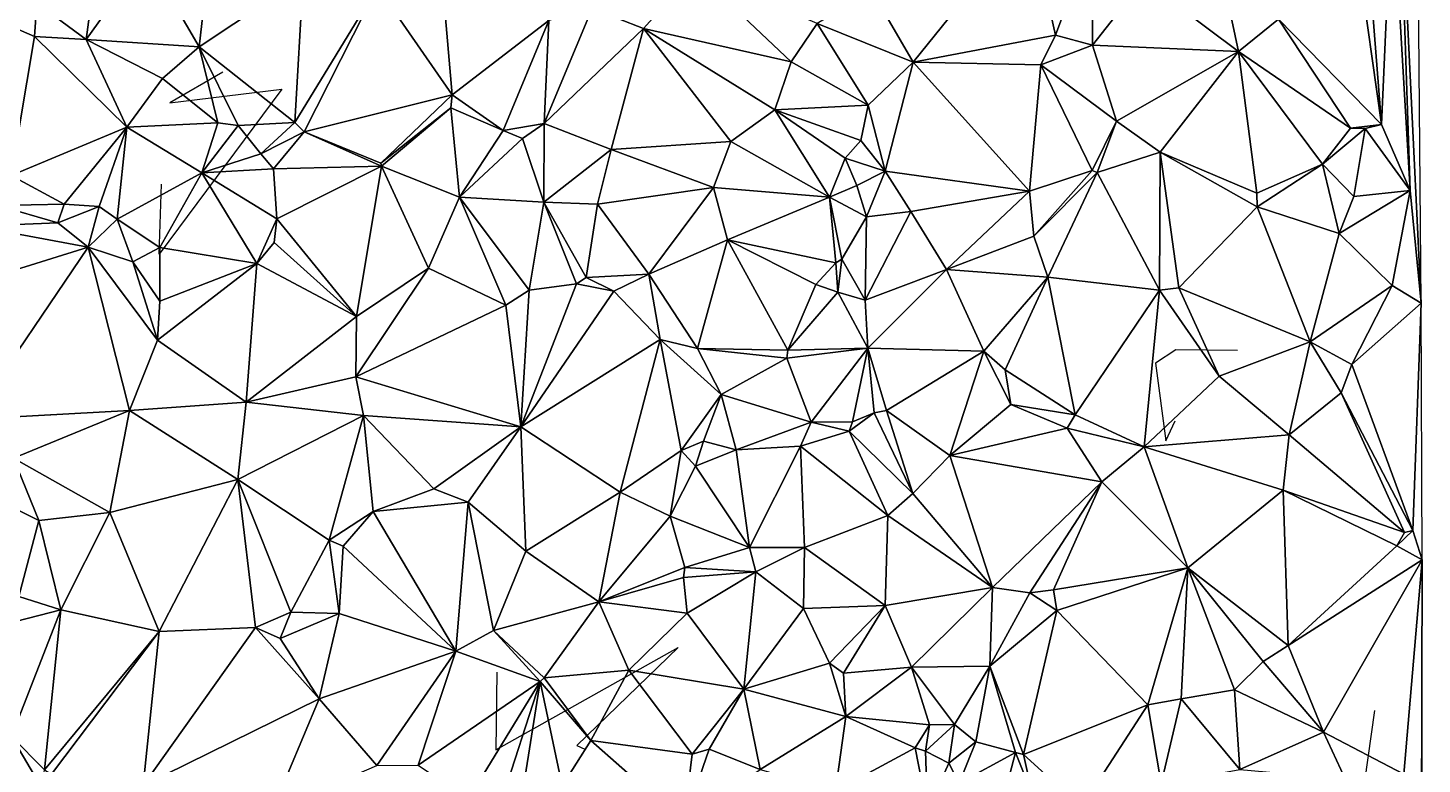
# Model space of a CAD drawing. Header units: metres. Extents: x -15 to 15, y -15.8 to 15.
# Drawn here: x 1.74 to 14.98, y -2.83 to 4.16 of the extents above; entities that cross this region are included whole.
import ezdxf

# ---------------------------------------------------------------- set-up
doc = ezdxf.new("R2010")
doc.units = ezdxf.units.M
doc.layers.add('CRACKS', color=1, linetype='Continuous')
doc.layers.add('STREET_MESH', color=7, linetype='Continuous')

msp = doc.modelspace()

# ---------------------------------------------------------------- linework, layer by layer
at = {"layer": 'CRACKS'}
for points in [[(3.591, 3.743, 0.1), (3.088, 3.452, 0.1), (4.15, 3.583, 0.1), (2.987, 2.015, 0.1), (3.009, 2.678, 0.1)], [(13.227, 1.098, 0.1), (12.642, 1.105, 0.1), (12.447, 0.978, 0.1), (12.545, 0.243, 0.1), (12.634, 0.432, 0.1)], [(6.193, -1.955, 0.1), (6.182, -2.695, 0.1), (7.916, -1.72, 0.1), (6.952, -2.653, 0.1), (7.029, -2.688, 0.1)], [(14.556, -3.172, 0.1), (14.256, -3.35, 0.1), (14.79, -3.228, 0.1), (14.34, -3.667, 0.1), (14.53, -2.321, 0.1)]]:
    msp.add_polyline3d(points, dxfattribs=at)
at = {"layer": 'STREET_MESH'}
for points in [[(14.972, 1.549), (14.897, 10.09), (14.751, 6.137)], [(14.697, 5.522), (14.868, 2.618), (14.751, 6.137)], [(14.868, 2.618), (14.972, 1.549), (14.751, 6.137)], [(14.457, 4.987), (14.595, 3.247), (14.697, 5.522)], [(14.697, 5.522), (14.595, 3.247), (14.868, 2.618)], [(9.755, 4.517), (10.146, 3.838), (11.247, 5.205)], [(10.146, 3.838), (11.499, 4.093), (11.247, 5.205)], [(11.499, 4.093), (11.854, 5.051), (11.247, 5.205)], [(11.499, 4.093), (11.85, 4.001), (11.854, 5.051)], [(11.85, 4.001), (12.333, 4.617), (11.854, 5.051)], [(12.333, 4.617), (13.235, 3.939), (13.006, 5.028)], [(13.006, 5.028), (13.235, 3.939), (13.616, 4.245)], [(14.595, 3.247), (14.457, 4.987), (14.375, 4.794)], [(2.396, 4.831), (1.824, 4.397), (2.293, 4.052)], [(2.861, 4.847), (2.396, 4.831), (2.293, 4.052)], [(3.367, 3.984), (2.861, 4.847), (2.293, 4.052)], [(2.861, 4.847), (3.367, 3.984), (3.427, 4.514)], [(5.768, 3.527), (5.661, 4.775), (5.06, 4.552)], [(5.661, 4.775), (5.768, 3.527), (6.686, 4.235)], [(13.616, 4.245), (14.595, 3.247), (14.375, 4.794)], [(3.367, 3.984), (4.354, 4.643), (3.427, 4.514)], [(4.275, 3.264), (4.354, 4.643), (3.367, 3.984)], [(4.354, 4.643), (4.275, 3.264), (5.06, 4.552)], [(7.585, 4.159), (8.077, 4.706), (7.098, 4.349)], [(7.585, 4.159), (8.988, 3.842), (8.077, 4.706)], [(8.988, 3.842), (9.235, 4.206), (8.077, 4.706)], [(4.275, 3.264), (4.364, 3.175), (5.06, 4.552)], [(4.364, 3.175), (5.768, 3.527), (5.06, 4.552)], [(10.146, 3.838), (9.755, 4.517), (9.235, 4.206)], [(12.333, 4.617), (11.85, 4.001), (13.235, 3.939)], [(1.824, 4.397), (1.481, 4.221), (1.801, 4.081)], [(2.293, 4.052), (1.824, 4.397), (1.801, 4.081)], [(6.643, 3.254), (7.098, 4.349), (6.686, 4.235)], [(6.643, 3.254), (7.585, 4.159), (7.098, 4.349)], [(13.235, 3.939), (14.3, 3.212), (13.616, 4.245)], [(13.616, 4.245), (14.3, 3.212), (14.595, 3.247)], [(1.481, 4.221), (1.58, 2.761), (1.801, 4.081)], [(5.768, 3.527), (6.252, 3.19), (6.686, 4.235)], [(6.252, 3.19), (6.643, 3.254), (6.686, 4.235)], [(7.585, 4.159), (6.643, 3.254), (7.28, 3.008)], [(7.585, 4.159), (7.28, 3.008), (8.414, 3.083)], [(8.832, 3.386), (7.585, 4.159), (8.414, 3.083)], [(8.832, 3.386), (8.988, 3.842), (7.585, 4.159)], [(8.988, 3.842), (9.719, 3.43), (9.235, 4.206)], [(9.719, 3.43), (10.146, 3.838), (9.235, 4.206)], [(1.58, 2.761), (2.678, 3.222), (1.801, 4.081)], [(2.678, 3.222), (2.293, 4.052), (1.801, 4.081)], [(2.293, 4.052), (2.678, 3.222), (3.017, 3.684)], [(3.367, 3.984), (2.293, 4.052), (3.017, 3.684)], [(3.367, 3.984), (3.017, 3.684), (3.544, 3.261)], [(3.737, 3.235), (3.367, 3.984), (3.544, 3.261)], [(3.737, 3.235), (4.275, 3.264), (3.367, 3.984)], [(11.499, 4.093), (10.146, 3.838), (11.358, 3.814)], [(11.85, 4.001), (11.499, 4.093), (11.358, 3.814)], [(12.078, 3.277), (11.85, 4.001), (11.358, 3.814)], [(11.85, 4.001), (12.078, 3.277), (13.235, 3.939)], [(9.719, 3.43), (8.988, 3.842), (8.832, 3.386)], [(12.078, 3.277), (12.494, 2.984), (13.235, 3.939)], [(12.494, 2.984), (13.411, 2.593), (13.235, 3.939)], [(14.3, 3.212), (13.235, 3.939), (14.034, 2.869)], [(13.235, 3.939), (13.411, 2.593), (14.034, 2.869)], [(9.719, 3.43), (9.881, 2.803), (10.146, 3.838)], [(9.881, 2.803), (11.251, 2.614), (10.146, 3.838)], [(10.146, 3.838), (11.251, 2.614), (11.358, 3.814)], [(11.251, 2.614), (11.846, 2.808), (11.358, 3.814)], [(11.846, 2.808), (12.078, 3.277), (11.358, 3.814)], [(3.017, 3.684), (2.678, 3.222), (3.544, 3.261)], [(5.091, 2.879), (5.768, 3.527), (4.364, 3.175)], [(5.091, 2.879), (5.757, 3.405), (5.768, 3.527)], [(5.757, 3.405), (6.252, 3.19), (5.768, 3.527)], [(5.098, 2.851), (5.757, 3.405), (5.091, 2.879)], [(5.757, 3.405), (5.098, 2.851), (5.837, 2.557)], [(6.252, 3.19), (5.757, 3.405), (5.837, 2.557)], [(9.352, 2.556), (8.832, 3.386), (8.414, 3.083)], [(9.65, 3.093), (9.719, 3.43), (8.832, 3.386)], [(9.502, 2.926), (8.832, 3.386), (9.352, 2.556)], [(9.502, 2.926), (9.65, 3.093), (8.832, 3.386)], [(9.65, 3.093), (9.881, 2.803), (9.719, 3.43)], [(1.58, 2.761), (2.083, 2.49), (2.678, 3.222)], [(2.083, 2.49), (2.416, 2.468), (2.678, 3.222)], [(2.416, 2.468), (2.588, 2.346), (2.678, 3.222)], [(2.588, 2.346), (3.39, 2.788), (2.678, 3.222)], [(2.678, 3.222), (3.39, 2.788), (3.544, 3.261)], [(3.39, 2.788), (3.737, 3.235), (3.544, 3.261)], [(3.952, 2.966), (3.737, 3.235), (3.39, 2.788)], [(3.952, 2.966), (4.275, 3.264), (3.737, 3.235)], [(4.275, 3.264), (3.952, 2.966), (4.364, 3.175)], [(6.436, 3.114), (6.252, 3.19), (5.837, 2.557)], [(6.643, 3.254), (6.252, 3.19), (6.436, 3.114)], [(6.64, 2.508), (6.643, 3.254), (6.436, 3.114)], [(6.643, 3.254), (6.64, 2.508), (7.28, 3.008)], [(12.078, 3.277), (11.846, 2.808), (11.893, 2.79)], [(12.494, 2.984), (12.078, 3.277), (11.893, 2.79)], [(14.438, 3.207), (14.3, 3.212), (14.034, 2.869)], [(14.333, 2.561), (14.438, 3.207), (14.034, 2.869)], [(14.3, 3.212), (14.438, 3.207), (14.595, 3.247)], [(14.438, 3.207), (14.333, 2.561), (14.868, 2.618)], [(14.595, 3.247), (14.438, 3.207), (14.868, 2.618)], [(3.952, 2.966), (4.072, 2.824), (4.364, 3.175)], [(4.072, 2.824), (5.098, 2.851), (4.364, 3.175)], [(5.098, 2.851), (5.091, 2.879), (4.364, 3.175)], [(6.64, 2.508), (6.436, 3.114), (5.837, 2.557)], [(7.28, 3.008), (8.25, 2.647), (8.414, 3.083)], [(8.25, 2.647), (9.352, 2.556), (8.414, 3.083)], [(9.881, 2.803), (9.65, 3.093), (9.502, 2.926)], [(4.072, 2.824), (3.952, 2.966), (3.39, 2.788)], [(7.28, 3.008), (6.64, 2.508), (7.148, 2.489)], [(8.25, 2.647), (7.28, 3.008), (7.148, 2.489)], [(9.612, 2.667), (9.502, 2.926), (9.352, 2.556)], [(9.881, 2.803), (9.502, 2.926), (9.612, 2.667)], [(12.487, 1.672), (12.494, 2.984), (11.893, 2.79)], [(12.494, 2.984), (12.487, 1.672), (12.671, 1.694)], [(13.414, 2.463), (12.494, 2.984), (12.671, 1.694)], [(13.414, 2.463), (13.411, 2.593), (12.494, 2.984)], [(2.588, 2.346), (2.992, 2.079), (3.39, 2.788)], [(3.39, 2.788), (2.992, 2.079), (3.912, 1.925)], [(4.102, 2.35), (4.072, 2.824), (3.39, 2.788)], [(4.102, 2.35), (3.39, 2.788), (3.912, 1.925)], [(5.098, 2.851), (4.072, 2.824), (4.102, 2.35)], [(5.098, 2.851), (4.102, 2.35), (4.859, 1.422)], [(5.545, 1.882), (5.098, 2.851), (4.859, 1.422)], [(5.098, 2.851), (5.545, 1.882), (5.837, 2.557)], [(9.705, 2.37), (9.881, 2.803), (9.612, 2.667)], [(9.881, 2.803), (9.705, 2.37), (10.126, 2.42)], [(11.251, 2.614), (9.881, 2.803), (10.126, 2.42)], [(11.292, 2.185), (11.846, 2.808), (11.251, 2.614)], [(11.846, 2.808), (11.292, 2.185), (11.893, 2.79)], [(11.292, 2.185), (11.426, 1.797), (11.893, 2.79)], [(11.426, 1.797), (12.487, 1.672), (11.893, 2.79)], [(13.411, 2.593), (13.414, 2.463), (14.034, 2.869)], [(13.414, 2.463), (14.194, 2.21), (14.034, 2.869)], [(14.194, 2.21), (14.333, 2.561), (14.034, 2.869)], [(1.453, 2.477), (2.083, 2.49), (1.58, 2.761)], [(9.705, 2.37), (9.612, 2.667), (9.352, 2.556)], [(5.837, 2.557), (5.545, 1.882), (6.279, 1.53)], [(6.499, 1.673), (5.837, 2.557), (6.279, 1.53)], [(6.499, 1.673), (6.64, 2.508), (5.837, 2.557)], [(7.637, 1.823), (8.25, 2.647), (7.148, 2.489)], [(8.25, 2.647), (7.637, 1.823), (8.385, 2.151)], [(9.352, 2.556), (8.25, 2.647), (8.385, 2.151)], [(9.411, 1.931), (9.352, 2.556), (8.385, 2.151)], [(9.411, 1.931), (9.468, 1.968), (9.352, 2.556)], [(9.468, 1.968), (9.705, 2.37), (9.352, 2.556)], [(11.251, 2.614), (10.126, 2.42), (10.462, 1.868)], [(11.292, 2.185), (11.251, 2.614), (10.462, 1.868)], [(14.194, 2.21), (14.697, 1.718), (14.868, 2.618)], [(14.333, 2.561), (14.194, 2.21), (14.868, 2.618)], [(14.868, 2.618), (14.697, 1.718), (14.972, 1.549)], [(1.453, 2.477), (1.237, 2.281), (2.022, 2.311)], [(1.453, 2.477), (2.022, 2.311), (2.083, 2.49)], [(2.022, 2.311), (2.416, 2.468), (2.083, 2.49)], [(2.416, 2.468), (2.022, 2.311), (2.313, 2.08)], [(2.588, 2.346), (2.416, 2.468), (2.313, 2.08)], [(6.95, 1.732), (6.64, 2.508), (6.499, 1.673)], [(6.64, 2.508), (7.041, 1.794), (7.148, 2.489)], [(6.64, 2.508), (6.95, 1.732), (7.041, 1.794)], [(7.041, 1.794), (7.637, 1.823), (7.148, 2.489)], [(10.462, 1.868), (10.126, 2.42), (9.691, 1.576)], [(10.126, 2.42), (9.705, 2.37), (9.691, 1.576)], [(13.414, 2.463), (12.671, 1.694), (13.916, 1.182)], [(13.414, 2.463), (13.916, 1.182), (14.194, 2.21)], [(1.237, 2.281), (0.776, 1.604), (2.313, 2.08)], [(2.022, 2.311), (1.237, 2.281), (2.313, 2.08)], [(2.736, 1.941), (2.588, 2.346), (2.313, 2.08)], [(2.588, 2.346), (2.736, 1.941), (2.992, 2.079)], [(4.077, 2.125), (4.102, 2.35), (3.912, 1.925)], [(4.102, 2.35), (4.077, 2.125), (4.859, 1.422)], [(9.705, 2.37), (9.468, 1.968), (9.691, 1.576)], [(4.859, 1.422), (4.077, 2.125), (3.912, 1.925)], [(7.637, 1.823), (8.098, 1.118), (8.385, 2.151)], [(8.098, 1.118), (8.957, 1.103), (8.385, 2.151)], [(8.957, 1.103), (9.223, 1.726), (8.385, 2.151)], [(9.223, 1.726), (9.411, 1.931), (8.385, 2.151)], [(11.426, 1.797), (11.292, 2.185), (10.462, 1.868)], [(13.916, 1.182), (14.697, 1.718), (14.194, 2.21)], [(0.776, 1.604), (1.203, 0.446), (2.313, 2.08)], [(2.313, 2.08), (1.203, 0.446), (2.703, 0.529)], [(2.971, 1.197), (2.313, 2.08), (2.703, 0.529)], [(2.971, 1.197), (2.736, 1.941), (2.313, 2.08)], [(2.992, 2.079), (2.736, 1.941), (2.991, 1.569)], [(2.992, 2.079), (2.991, 1.569), (3.912, 1.925)], [(2.736, 1.941), (2.971, 1.197), (2.991, 1.569)], [(2.991, 1.569), (2.971, 1.197), (3.912, 1.925)], [(2.971, 1.197), (3.811, 0.608), (3.912, 1.925)], [(3.811, 0.608), (4.859, 1.422), (3.912, 1.925)], [(6.279, 1.53), (5.545, 1.882), (4.854, 0.85)], [(5.545, 1.882), (4.859, 1.422), (4.854, 0.85)], [(9.43, 1.654), (9.411, 1.931), (9.223, 1.726)], [(9.411, 1.931), (9.43, 1.654), (9.468, 1.968)], [(9.468, 1.968), (9.43, 1.654), (9.691, 1.576)], [(9.715, 1.122), (10.462, 1.868), (9.691, 1.576)], [(10.818, 1.092), (10.462, 1.868), (9.715, 1.122)], [(10.818, 1.092), (11.426, 1.797), (10.462, 1.868)], [(6.95, 1.732), (6.499, 1.673), (6.42, 0.375)], [(7.305, 1.664), (6.95, 1.732), (6.42, 0.375)], [(6.95, 1.732), (7.305, 1.664), (7.041, 1.794)], [(7.305, 1.664), (7.637, 1.823), (7.041, 1.794)], [(7.637, 1.823), (7.305, 1.664), (7.745, 1.205)], [(8.098, 1.118), (7.637, 1.823), (7.745, 1.205)], [(9.43, 1.654), (9.223, 1.726), (8.957, 1.103)], [(11.426, 1.797), (10.818, 1.092), (11.022, 0.916)], [(11.684, 0.488), (11.426, 1.797), (11.022, 0.916)], [(12.487, 1.672), (11.426, 1.797), (11.684, 0.488)], [(6.42, 0.375), (6.499, 1.673), (6.279, 1.53)], [(7.305, 1.664), (6.42, 0.375), (7.745, 1.205)], [(9.715, 1.122), (9.43, 1.654), (8.957, 1.103)], [(9.43, 1.654), (9.715, 1.122), (9.691, 1.576)], [(12.487, 1.672), (11.684, 0.488), (12.342, 0.183)], [(12.487, 1.672), (12.342, 0.183), (13.053, 0.856)], [(12.671, 1.694), (12.487, 1.672), (13.053, 0.856)], [(12.671, 1.694), (13.053, 0.856), (13.916, 1.182)], [(13.916, 1.182), (14.314, 0.967), (14.697, 1.718)], [(14.697, 1.718), (14.314, 0.967), (14.972, 1.549)], [(6.42, 0.375), (6.279, 1.53), (4.854, 0.85)], [(14.314, 0.967), (14.891, -0.609), (14.972, 1.549)], [(14.972, 1.549), (14.891, -0.609), (14.98, -0.888)], [(4.859, 1.422), (3.811, 0.608), (4.854, 0.85)], [(3.811, 0.608), (2.971, 1.197), (2.703, 0.529)], [(7.745, 1.205), (6.42, 0.375), (7.365, -0.247)], [(7.944, 0.151), (7.745, 1.205), (7.365, -0.247)], [(7.944, 0.151), (8.324, 0.682), (7.745, 1.205)], [(8.324, 0.682), (8.098, 1.118), (7.745, 1.205)], [(8.098, 1.118), (8.946, 1.028), (8.957, 1.103)], [(8.946, 1.028), (8.098, 1.118), (8.324, 0.682)], [(8.946, 1.028), (9.715, 1.122), (8.957, 1.103)], [(9.715, 1.122), (8.946, 1.028), (9.178, 0.42)], [(9.715, 1.122), (9.178, 0.42), (9.569, 0.421)], [(9.775, 0.507), (9.715, 1.122), (9.569, 0.421)], [(9.895, 0.53), (10.818, 1.092), (9.715, 1.122)], [(9.775, 0.507), (9.895, 0.53), (9.715, 1.122)], [(10.818, 1.092), (9.895, 0.53), (10.494, 0.101)], [(11.075, 0.586), (10.818, 1.092), (10.494, 0.101)], [(10.818, 1.092), (11.075, 0.586), (11.022, 0.916)], [(13.053, 0.856), (13.719, 0.298), (13.916, 1.182)], [(13.719, 0.298), (14.21, 0.697), (13.916, 1.182)], [(14.21, 0.697), (14.314, 0.967), (13.916, 1.182)], [(8.946, 1.028), (8.324, 0.682), (9.178, 0.42)], [(14.314, 0.967), (14.21, 0.697), (14.891, -0.609)], [(3.811, 0.608), (4.925, 0.483), (4.854, 0.85)], [(4.925, 0.483), (6.42, 0.375), (4.854, 0.85)], [(11.075, 0.586), (11.684, 0.488), (11.022, 0.916)], [(12.342, 0.183), (13.719, 0.298), (13.053, 0.856)], [(8.157, 0.238), (8.324, 0.682), (7.944, 0.151)], [(8.157, 0.238), (8.467, 0.156), (8.324, 0.682)], [(8.324, 0.682), (8.467, 0.156), (9.178, 0.42)], [(14.21, 0.697), (13.719, 0.298), (14.812, -0.628)], [(14.21, 0.697), (14.812, -0.628), (14.891, -0.609)], [(3.732, -0.126), (3.811, 0.608), (2.703, 0.529)], [(4.925, 0.483), (3.811, 0.608), (3.732, -0.126)], [(9.895, 0.53), (9.775, 0.507), (10.145, -0.26)], [(10.494, 0.101), (9.895, 0.53), (10.145, -0.26)], [(11.609, 0.361), (11.075, 0.586), (10.494, 0.101)], [(11.684, 0.488), (11.075, 0.586), (11.609, 0.361)], [(1.203, 0.446), (1.604, 0.077), (2.703, 0.529)], [(1.604, 0.077), (2.518, -0.438), (2.703, 0.529)], [(2.518, -0.438), (3.732, -0.126), (2.703, 0.529)], [(4.6, -0.701), (4.925, 0.483), (3.732, -0.126)], [(4.925, 0.483), (4.6, -0.701), (5.018, -0.429)], [(4.925, 0.483), (5.595, -0.216), (6.42, 0.375)], [(5.595, -0.216), (4.925, 0.483), (5.018, -0.429)], [(9.178, 0.42), (8.467, 0.156), (9.077, 0.192)], [(9.54, 0.332), (9.178, 0.42), (9.077, 0.192)], [(9.178, 0.42), (9.54, 0.332), (9.569, 0.421)], [(9.54, 0.332), (9.775, 0.507), (9.569, 0.421)], [(9.775, 0.507), (9.54, 0.332), (10.145, -0.26)], [(12.342, 0.183), (11.684, 0.488), (11.609, 0.361)], [(6.42, 0.375), (5.595, -0.216), (5.921, -0.34)], [(6.469, -0.806), (6.42, 0.375), (5.921, -0.34)], [(6.42, 0.375), (6.469, -0.806), (7.365, -0.247)], [(9.906, -0.469), (9.54, 0.332), (9.077, 0.192)], [(9.54, 0.332), (9.906, -0.469), (10.145, -0.26)], [(11.609, 0.361), (10.494, 0.101), (11.94, -0.148)], [(12.342, 0.183), (11.609, 0.361), (11.94, -0.148)], [(13.719, 0.298), (12.342, 0.183), (13.66, -0.228)], [(14.812, -0.628), (13.719, 0.298), (13.66, -0.228)], [(7.84, -0.475), (7.944, 0.151), (7.365, -0.247)], [(7.944, 0.151), (7.84, -0.475), (8.079, 0.001)], [(8.157, 0.238), (7.944, 0.151), (8.079, 0.001)], [(8.467, 0.156), (8.157, 0.238), (8.079, 0.001)], [(8.467, 0.156), (8.079, 0.001), (8.592, -0.772)], [(8.467, 0.156), (8.592, -0.772), (9.077, 0.192)], [(8.592, -0.772), (9.115, -0.772), (9.077, 0.192)], [(9.115, -0.772), (9.906, -0.469), (9.077, 0.192)], [(12.754, -0.966), (12.342, 0.183), (11.94, -0.148)], [(12.342, 0.183), (12.754, -0.966), (13.66, -0.228)], [(1.604, 0.077), (1.652, -0.42), (1.842, -0.516)], [(2.518, -0.438), (1.604, 0.077), (1.842, -0.516)], [(8.079, 0.001), (7.84, -0.475), (8.592, -0.772)], [(10.899, -1.151), (10.494, 0.101), (10.145, -0.26)], [(10.494, 0.101), (10.899, -1.151), (11.94, -0.148)], [(3.732, -0.126), (2.518, -0.438), (2.985, -1.569)], [(3.901, -1.531), (3.732, -0.126), (2.985, -1.569)], [(3.901, -1.531), (4.236, -1.387), (3.732, -0.126)], [(4.236, -1.387), (4.6, -0.701), (3.732, -0.126)], [(5.595, -0.216), (5.018, -0.429), (5.921, -0.34)], [(6.469, -0.806), (7.162, -1.287), (7.365, -0.247)], [(7.162, -1.287), (7.84, -0.475), (7.365, -0.247)], [(9.906, -0.469), (10.899, -1.151), (10.145, -0.26)], [(10.899, -1.151), (11.256, -1.202), (11.94, -0.148)], [(11.256, -1.202), (11.48, -1.173), (11.94, -0.148)], [(11.48, -1.173), (12.754, -0.966), (11.94, -0.148)], [(12.754, -0.966), (13.708, -1.702), (13.66, -0.228)], [(14.739, -0.757), (14.812, -0.628), (13.66, -0.228)], [(13.708, -1.702), (14.739, -0.757), (13.66, -0.228)], [(5.018, -0.429), (5.804, -1.757), (5.921, -0.34)], [(5.921, -0.34), (5.804, -1.757), (6.161, -1.561)], [(6.469, -0.806), (5.921, -0.34), (6.161, -1.561)], [(1.652, -0.42), (1.654, -1.237), (1.842, -0.516)], [(1.654, -1.237), (2.053, -1.365), (1.842, -0.516)], [(2.053, -1.365), (2.518, -0.438), (1.842, -0.516)], [(2.518, -0.438), (2.053, -1.365), (2.985, -1.569)], [(4.6, -0.701), (4.732, -0.758), (5.018, -0.429)], [(4.732, -0.758), (5.804, -1.757), (5.018, -0.429)], [(7.979, -0.962), (7.84, -0.475), (7.162, -1.287)], [(7.84, -0.475), (7.979, -0.962), (8.592, -0.772)], [(9.906, -0.469), (9.115, -0.772), (9.88, -1.321)], [(9.906, -0.469), (9.88, -1.321), (10.899, -1.151)], [(14.891, -0.609), (14.739, -0.757), (14.98, -0.888)], [(14.812, -0.628), (14.739, -0.757), (14.891, -0.609)], [(4.6, -0.701), (4.236, -1.387), (4.696, -1.398)], [(4.732, -0.758), (4.6, -0.701), (4.696, -1.398)], [(5.804, -1.757), (4.732, -0.758), (4.696, -1.398)], [(7.979, -0.962), (8.652, -1.004), (8.592, -0.772)], [(8.652, -1.004), (9.115, -0.772), (8.592, -0.772)], [(9.105, -1.35), (9.115, -0.772), (8.652, -1.004)], [(9.115, -0.772), (9.105, -1.35), (9.88, -1.321)], [(14.739, -0.757), (13.708, -1.702), (14.98, -0.888)], [(7.162, -1.287), (6.469, -0.806), (6.161, -1.561)], [(13.708, -1.702), (14.043, -2.526), (14.98, -0.888)], [(14.043, -2.526), (14.806, -2.924), (14.98, -0.888)], [(14.806, -2.924), (14.967, -5.913), (14.98, -0.888)], [(14.967, -5.913), (14.976, -10.557), (14.98, -0.888)], [(7.966, -1.056), (7.979, -0.962), (7.162, -1.287)], [(7.966, -1.056), (7.162, -1.287), (8.001, -1.394)], [(7.979, -0.962), (7.966, -1.056), (8.652, -1.004)], [(8.652, -1.004), (7.966, -1.056), (8.001, -1.394)], [(8.652, -1.004), (8.001, -1.394), (8.537, -2.116)], [(9.105, -1.35), (8.652, -1.004), (8.537, -2.116)], [(12.754, -0.966), (11.48, -1.173), (11.511, -1.369)], [(12.375, -2.266), (12.754, -0.966), (11.511, -1.369)], [(12.375, -2.266), (12.693, -2.21), (12.754, -0.966)], [(12.754, -0.966), (12.693, -2.21), (13.199, -2.123)], [(13.47, -1.855), (12.754, -0.966), (13.199, -2.123)], [(13.47, -1.855), (13.708, -1.702), (12.754, -0.966)], [(9.88, -1.321), (10.13, -1.909), (10.899, -1.151)], [(10.899, -1.151), (10.13, -1.909), (10.876, -1.9)], [(11.256, -1.202), (10.899, -1.151), (10.876, -1.9)], [(11.48, -1.173), (11.256, -1.202), (11.511, -1.369)], [(2.053, -1.365), (1.654, -1.237), (1.523, -1.499)], [(6.641, -2.009), (7.162, -1.287), (6.161, -1.561)], [(6.641, -2.009), (7.445, -1.938), (7.162, -1.287)], [(7.162, -1.287), (7.445, -1.938), (8.001, -1.394)], [(9.105, -1.35), (9.353, -1.871), (9.88, -1.321)], [(9.353, -1.871), (9.485, -1.965), (9.88, -1.321)], [(9.485, -1.965), (10.13, -1.909), (9.88, -1.321)], [(11.256, -1.202), (10.876, -1.9), (11.511, -1.369)], [(2.053, -1.365), (1.523, -1.499), (1.585, -2.567)], [(1.896, -2.883), (2.053, -1.365), (1.585, -2.567)], [(2.053, -1.365), (1.896, -2.883), (2.985, -1.569)], [(4.135, -1.637), (4.236, -1.387), (3.901, -1.531)], [(4.236, -1.387), (4.135, -1.637), (4.696, -1.398)], [(4.135, -1.637), (4.506, -2.21), (4.696, -1.398)], [(4.506, -2.21), (5.804, -1.757), (4.696, -1.398)], [(8.001, -1.394), (7.445, -1.938), (8.537, -2.116)], [(9.353, -1.871), (9.105, -1.35), (8.537, -2.116)], [(10.876, -1.9), (11.195, -2.737), (11.511, -1.369)], [(11.195, -2.737), (12.375, -2.266), (11.511, -1.369)], [(1.896, -2.883), (1.962, -2.925), (2.985, -1.569)], [(1.962, -2.925), (2.834, -3.032), (2.985, -1.569)], [(2.834, -3.032), (3.901, -1.531), (2.985, -1.569)], [(2.834, -3.032), (4.506, -2.21), (3.901, -1.531)], [(4.506, -2.21), (4.135, -1.637), (3.901, -1.531)], [(5.804, -1.757), (6.603, -2.044), (6.161, -1.561)], [(6.603, -2.044), (6.641, -2.009), (6.161, -1.561)], [(13.47, -1.855), (14.043, -2.526), (13.708, -1.702)], [(5.054, -2.843), (5.804, -1.757), (4.506, -2.21)], [(5.804, -1.757), (5.054, -2.843), (5.445, -2.839)], [(5.804, -1.757), (5.445, -2.839), (6.603, -2.044)], [(7.445, -1.938), (6.641, -2.009), (7.087, -2.606)], [(8.047, -2.734), (7.445, -1.938), (7.087, -2.606)], [(7.445, -1.938), (8.047, -2.734), (8.537, -2.116)], [(9.506, -2.378), (9.353, -1.871), (8.537, -2.116)], [(9.506, -2.378), (9.485, -1.965), (9.353, -1.871)], [(9.485, -1.965), (9.506, -2.378), (10.13, -1.909)], [(10.13, -1.909), (9.506, -2.378), (10.301, -2.457)], [(10.876, -1.9), (10.13, -1.909), (10.54, -2.453)], [(10.13, -1.909), (10.301, -2.457), (10.54, -2.453)], [(10.741, -2.617), (10.876, -1.9), (10.54, -2.453)], [(10.741, -2.617), (11.12, -2.72), (10.876, -1.9)], [(11.12, -2.72), (11.195, -2.737), (10.876, -1.9)], [(14.043, -2.526), (13.47, -1.855), (13.199, -2.123)], [(5.445, -2.839), (5.924, -3.16), (6.603, -2.044)], [(5.924, -3.16), (6.227, -3.21), (6.603, -2.044)], [(6.227, -3.21), (6.42, -3.203), (6.603, -2.044)], [(6.42, -3.203), (6.813, -3.035), (6.603, -2.044)], [(6.641, -2.009), (6.603, -2.044), (7.087, -2.606)], [(6.603, -2.044), (6.813, -3.035), (7.087, -2.606)], [(8.047, -2.734), (8.208, -2.687), (8.537, -2.116)], [(8.208, -2.687), (8.694, -2.88), (8.537, -2.116)], [(8.694, -2.88), (9.506, -2.378), (8.537, -2.116)], [(4.506, -2.21), (2.834, -3.032), (4.06, -3.272)], [(5.054, -2.843), (4.506, -2.21), (4.06, -3.272)], [(12.502, -3.016), (12.693, -2.21), (12.375, -2.266)], [(12.502, -3.016), (13.25, -2.879), (12.693, -2.21)], [(12.693, -2.21), (13.25, -2.879), (13.199, -2.123)], [(13.25, -2.879), (14.043, -2.526), (13.199, -2.123)], [(9.506, -2.378), (8.694, -2.88), (9.41, -3.083)], [(9.506, -2.378), (9.41, -3.083), (10.167, -2.675)], [(10.301, -2.457), (9.506, -2.378), (10.167, -2.675)], [(11.195, -2.737), (11.744, -3.237), (12.375, -2.266)], [(11.744, -3.237), (12.502, -3.016), (12.375, -2.266)], [(10.265, -2.706), (10.301, -2.457), (10.167, -2.675)], [(10.301, -2.457), (10.265, -2.706), (10.54, -2.453)], [(10.265, -2.706), (10.484, -2.819), (10.54, -2.453)], [(10.484, -2.819), (10.741, -2.617), (10.54, -2.453)], [(1.874, -3.062), (1.585, -2.567), (1.539, -3.403)], [(1.874, -3.062), (1.896, -2.883), (1.585, -2.567)], [(6.813, -3.035), (7.97, -3.383), (7.087, -2.606)], [(7.97, -3.383), (8.047, -2.734), (7.087, -2.606)], [(10.583, -3.009), (10.741, -2.617), (10.484, -2.819)], [(10.741, -2.617), (10.583, -3.009), (11.12, -2.72)], [(13.25, -2.879), (14.248, -2.97), (14.043, -2.526)], [(14.043, -2.526), (14.248, -2.97), (14.806, -2.924)], [(8.208, -2.687), (8.047, -2.734), (7.97, -3.383)], [(8.694, -2.88), (8.208, -2.687), (7.97, -3.383)], [(9.41, -3.083), (10.282, -3.273), (10.167, -2.675)], [(10.282, -3.273), (10.265, -2.706), (10.167, -2.675)], [(10.265, -2.706), (10.282, -3.273), (10.484, -2.819)], [(11.12, -2.72), (10.583, -3.009), (10.964, -3.315)], [(11.28, -3.125), (11.12, -2.72), (10.964, -3.315)], [(11.12, -2.72), (11.28, -3.125), (11.195, -2.737)], [(11.28, -3.125), (11.744, -3.237), (11.195, -2.737)], [(10.282, -3.273), (10.583, -3.009), (10.484, -2.819)]]:
    msp.add_3dface(points, dxfattribs=at)

doc.saveas('drawing.dxf')
